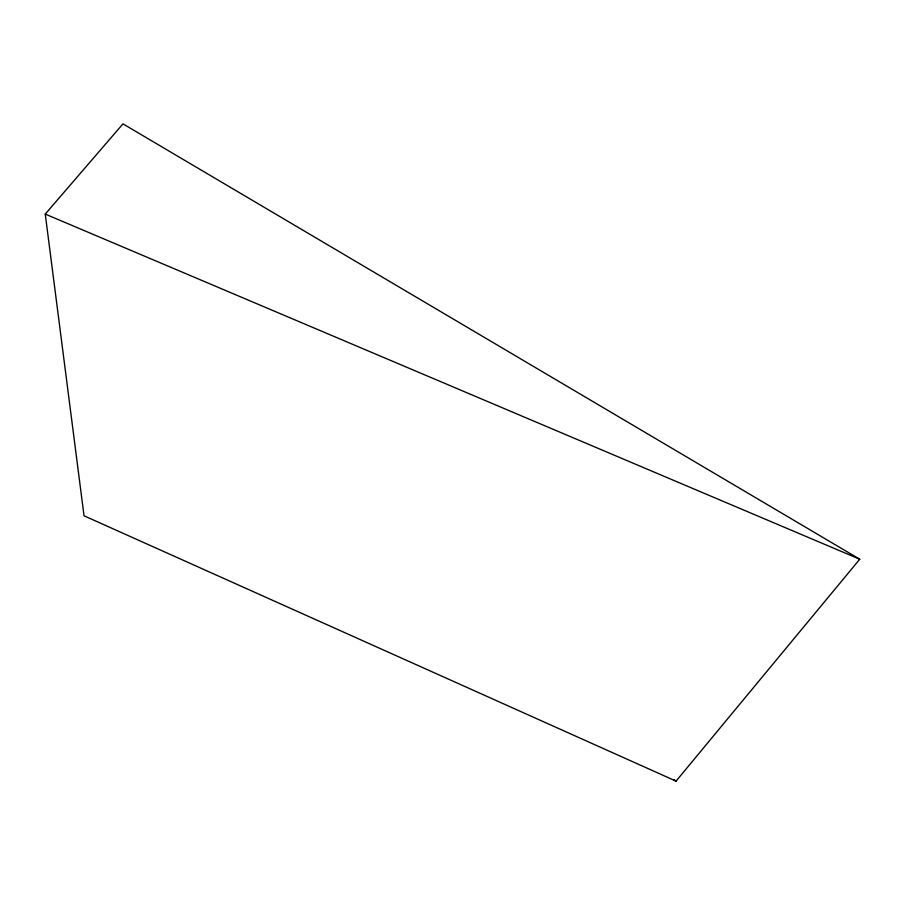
<?xml version="1.0" encoding="UTF-8"?>
<svg xmlns="http://www.w3.org/2000/svg" width="905" height="905" viewBox="0 0 905 905"><rect width="100%" height="100%" fill="white"/><g stroke="black" fill="none" stroke-linecap="round" stroke-linejoin="round"><path stroke-width="1.36" d="M676.046 781.139L859.75 559.222L122.967 123.861L45.25 214.078L84.029 515.793L676.046 781.139L673.671 779.601M45.25 214.078L859.75 559.222"/></g></svg>
